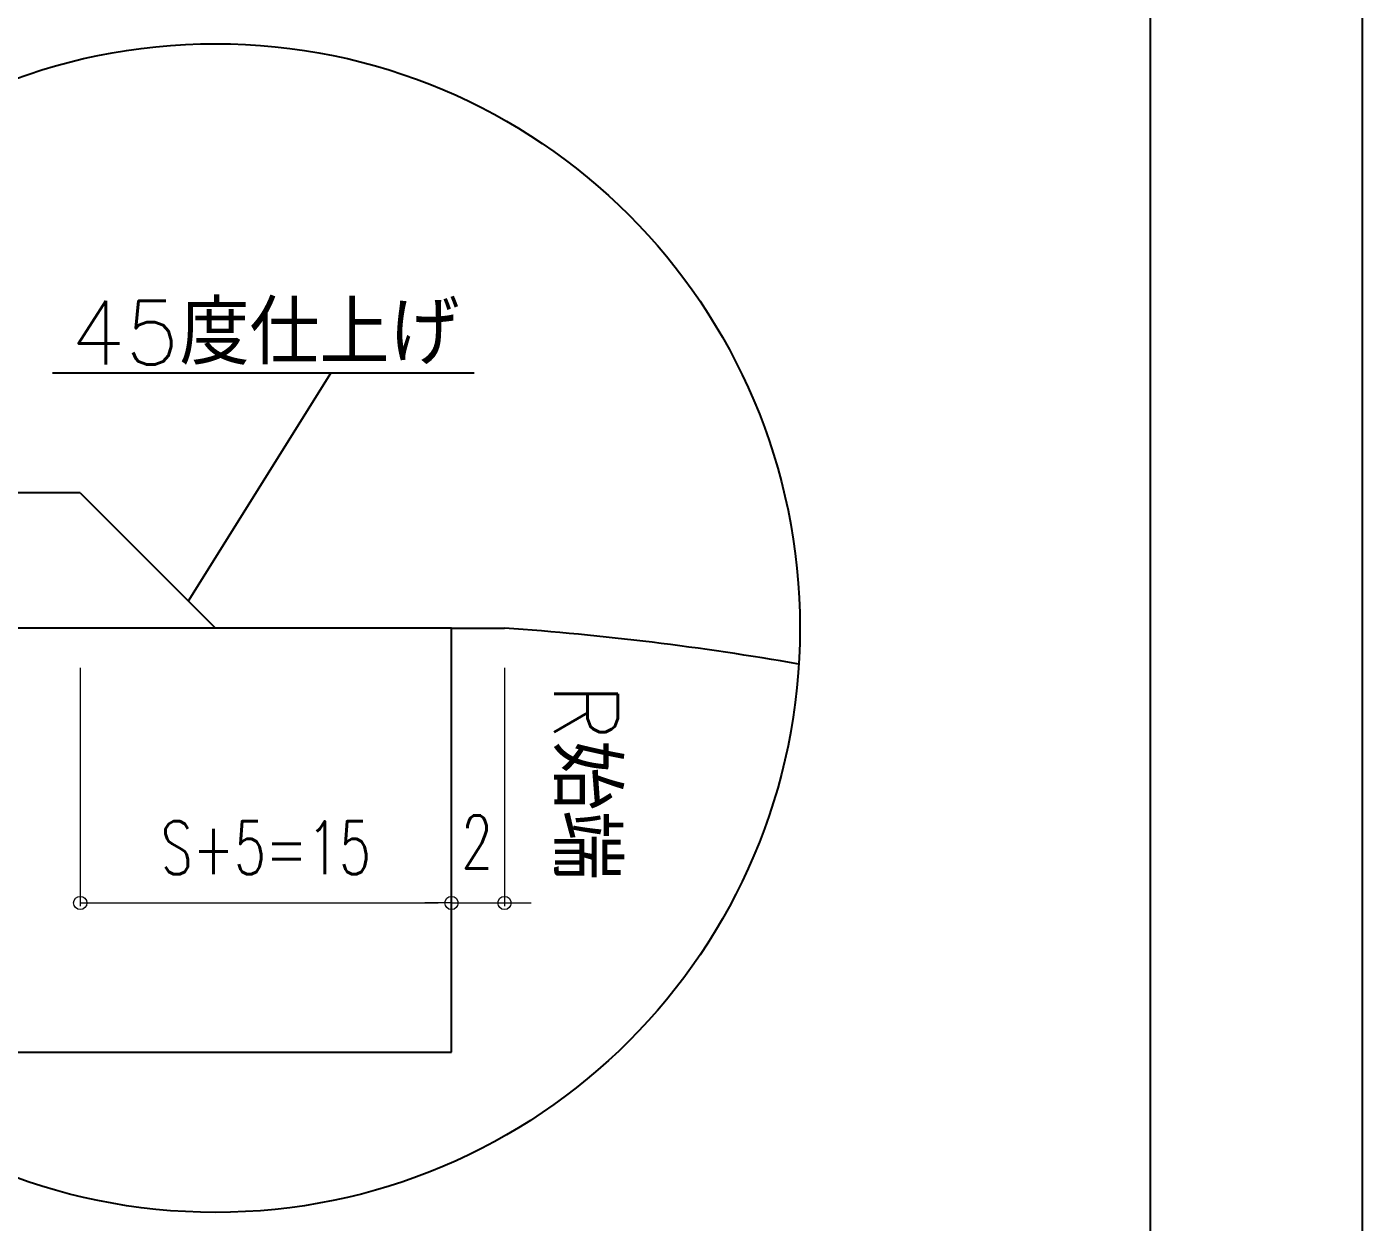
# Model space of a CAD drawing. Header units: millimetres. Extents: x 0 to 29624, y 0 to 14691.
# Drawn here: x 6224 to 6728, y 1369 to 1820 of the extents above; entities that cross this region are included whole.
import ezdxf
from ezdxf.enums import TextEntityAlignment as Align

# ---------------------------------------------------------------- set-up
doc = ezdxf.new("R2010")
doc.units = ezdxf.units.MM
doc.header["$LTSCALE"] = 5
doc.layers.get('0').update_dxf_attribs({"color": 255})
doc.layers.get('DEFPOINTS').update_dxf_attribs({"color": 255})
for name, color, linetype in [('寸法', 4, 'Continuous'), ('溶接', 241, 'Continuous'), ('金物', 142, 'Continuous')]:
    doc.layers.add(name, color=color, linetype=linetype)
doc.styles.add('KANJI', font='simplex.shx', dxfattribs={"width": 0.7, "bigfont": 'extfont2.shx'})
doc.styles.add('SUNPOU', font='simplex.shx', dxfattribs={"width": 0.7, "bigfont": 'extfont2.shx'})
doc.dimstyles.new('一般寸法-小さめ', dxfattribs={"dimscale": 10, "dimtxt": 2, "dimasz": 0.5, "dimexe": 0.125, "dimexo": 1.5, "dimgap": 0.5, "dimtad": 1, "dimtxsty": 'KANJI', "dimblk": 'ORIGIN', "dimcen": 0, "dimclrd": 256, "dimclre": 256, "dimclrt": 256, "dimadec": 0, "dimazin": 0, "dimtfac": 1, "dimtmove": 2, "dimatfit": 2, "dimfxl": 0, "dimtolj": 2, "dimlwd": 5, "dimlwe": 5, "dimarcsym": 0})

# ---------------------------------------------------------------- blocks, each defined once
blk = doc.blocks.new('_Origin')
at = {"color": 0, "linetype": 'ByBlock', "lineweight": -2}
blk.add_line((0, 0), (-1, 0), dxfattribs=at)
blk.add_circle((0, 0), 0.5, dxfattribs=at)
blk = doc.blocks.new('*D572')
at = {"layer": 'DEFPOINTS', "color": 0, "ltscale": 4, "transparency": 16777216}
for p in [(6244.49, 1592.88), (6384.49, 1592.88), (6384.49, 1489.19)]:
    blk.add_point(p, dxfattribs=at)
at = {"layer": '寸法', "lineweight": 5, "ltscale": 4, "transparency": 16777216}
for p, q in [((6244.49, 1577.88), (6244.49, 1487.94)), ((6384.49, 1577.88), (6384.49, 1487.94)), ((6249.49, 1489.19), (6379.49, 1489.19))]:
    blk.add_line(p, q, dxfattribs=at)
at = {"layer": '寸法', "lineweight": 5, "ltscale": 4, "transparency": 16777216, "xscale": 5, "yscale": 5, "zscale": 5, "rotation": 180}
blk.add_blockref('_Origin', (6244.49, 1489.19), dxfattribs=at)
at = {"layer": '寸法', "lineweight": 5, "ltscale": 4, "transparency": 16777216, "xscale": 5, "yscale": 5, "zscale": 5}
blk.add_blockref('_Origin', (6384.49, 1489.19), dxfattribs=at)
at = {"layer": '寸法', "ltscale": 4, "transparency": 16777216, "insert": (6314.49, 1510.01), "char_height": 20, "attachment_point": 5, "style": 'KANJI'}
blk.add_mtext('\\A2;S+5=15', dxfattribs=at)
blk = doc.blocks.new('*D573')
at = {"layer": 'DEFPOINTS', "color": 0, "ltscale": 4, "transparency": 16777216}
for p in [(6384.49, 1592.88), (6404.49, 1592.88), (6404.49, 1489.19)]:
    blk.add_point(p, dxfattribs=at)
at = {"layer": '寸法', "lineweight": 5, "ltscale": 4, "transparency": 16777216}
for p, q in [((6384.49, 1577.88), (6384.49, 1487.94)), ((6404.49, 1577.88), (6404.49, 1487.94)), ((6379.49, 1489.19), (6374.49, 1489.19)), ((6384.49, 1489.19), (6404.49, 1489.19)), ((6409.49, 1489.19), (6414.49, 1489.19))]:
    blk.add_line(p, q, dxfattribs=at)
at = {"layer": '寸法', "lineweight": 5, "ltscale": 4, "transparency": 16777216, "xscale": 5, "yscale": 5, "zscale": 5}
blk.add_blockref('_Origin', (6384.49, 1489.19), dxfattribs=at)
at = {"layer": '寸法', "lineweight": 5, "ltscale": 4, "transparency": 16777216, "xscale": 5, "yscale": 5, "zscale": 5, "rotation": 180}
blk.add_blockref('_Origin', (6404.49, 1489.19), dxfattribs=at)
at = {"layer": '寸法', "ltscale": 4, "transparency": 16777216, "insert": (6394.11, 1512.21), "char_height": 20, "attachment_point": 5, "style": 'KANJI'}
blk.add_mtext('\\A2;2', dxfattribs=at)
blk = doc.blocks.new('*D574')
at = {"layer": 'DEFPOINTS', "color": 0, "linetype": 'Continuous', "transparency": 16777216}
for p in [(6244.49, 1643.88), (6194.11, 1592.88), (6244.49, 1592.88)]:
    blk.add_point(p, dxfattribs=at)
at = {"layer": '寸法', "linetype": 'Continuous', "lineweight": 5, "transparency": 16777216}
for p, q in [((6229.49, 1643.88), (6192.86, 1643.88)), ((6194.11, 1638.88), (6194.11, 1597.88)), ((6229.49, 1592.88), (6192.86, 1592.88))]:
    blk.add_line(p, q, dxfattribs=at)
at = {"layer": '寸法', "linetype": 'Continuous', "lineweight": 5, "transparency": 16777216, "xscale": 5, "yscale": 5, "zscale": 5}
for p, rotation in [((6194.11, 1643.88), 90), ((6194.11, 1592.88), 270)]:
    blk.add_blockref('_Origin', p, dxfattribs=dict(at, rotation=rotation))
at = {"layer": '寸法', "linetype": 'Continuous', "transparency": 16777216, "insert": (6179.11, 1618.38), "char_height": 20, "attachment_point": 5, "rotation": 90, "style": 'KANJI'}
blk.add_mtext('\\A2;10', dxfattribs=at)

msp = doc.modelspace()

# ---------------------------------------------------------------- linework, layer by layer
at = {"linetype": 'Continuous', "lineweight": -3}
for points in [[(3364, 2376), (6728, 2376), (6728, 0), (3364, 0)], [(3444, 2296), (6648, 2296), (6648, 80), (3444, 80)]]:
    msp.add_lwpolyline(points, close=True, dxfattribs=at)
at = {"layer": '寸法', "ltscale": 4}
for p, q in [((6393.087, 1689.029), (6233.967, 1689.029)), ((6285.29, 1603.083), (6338.956, 1689.029))]:
    msp.add_line(p, q, dxfattribs=at)
at = {"layer": '寸法', "linetype": 'Continuous'}
msp.add_circle((6295.49, 1592.883), 220.401, dxfattribs=at)
at = {"layer": '溶接'}
msp.add_line((6244.49, 1643.883), (6081.071, 1643.883), dxfattribs=at)
at = {"layer": '溶接', "ltscale": 4}
msp.add_line((6244.49, 1643.883), (6295.49, 1592.883), dxfattribs=at)
at = {"layer": '金物', "color": 153}
for p, q in [((6384.49, 1592.883), (6075.09, 1592.883)), ((6384.49, 1432.883), (6384.49, 1592.883)), ((6143.91, 1432.883), (6384.49, 1432.883))]:
    msp.add_line(p, q, dxfattribs=at)
at = {"layer": '金物', "color": 153, "ltscale": 5}
msp.add_line((6384.49, 1592.883), (6404.49, 1592.883), dxfattribs=at)
at = {"layer": '金物', "color": 153, "ltscale": 4}
msp.add_arc((6326.591, 495.645), 1100, 80.112723, 85.939059, dxfattribs=at)

# ---------------------------------------------------------------- texts
at = {"layer": '寸法', "ltscale": 4, "style": 'SUNPOU'}
msp.add_text('45度仕上げ', height=24, dxfattribs=at).set_placement((6387.51, 1704.24), align=Align.MIDDLE_RIGHT)
msp.add_text('R始端', height=24, rotation=270, dxfattribs=at).set_placement((6423.186, 1572.164))

# ---------------------------------------------------------------- dimensions: what is measured, and where the dimension line sits
at = {"layer": '寸法', "linetype": 'Continuous'}
dim = msp.add_linear_dim(base=(6194.114, 1592.883), p1=(6244.49, 1643.883), p2=(6244.49, 1592.883), angle=90, text='10', dimstyle='一般寸法-小さめ', dxfattribs=at)
dim.commit()
dim.dimension.update_dxf_attribs({"geometry": '*D574', "text_midpoint": (6179.114, 1618.383)})
at = {"layer": '寸法', "ltscale": 4}
dim = msp.add_linear_dim(base=(6384.49, 1489.194), p1=(6244.49, 1592.883), p2=(6384.49, 1592.883), text='S+5=15', dimstyle='一般寸法-小さめ', override={"dimlfac": 0.1}, dxfattribs=at)
dim.commit()
dim.dimension.update_dxf_attribs({"geometry": '*D572', "text_midpoint": (6314.49, 1510.009), "dimtype": 160})
dim = msp.add_linear_dim(base=(6404.49, 1489.194), p1=(6384.49, 1592.883), p2=(6404.49, 1592.883), dimstyle='一般寸法-小さめ', override={"dimlfac": 0.1}, dxfattribs=at)
dim.commit()
dim.dimension.update_dxf_attribs({"geometry": '*D573', "text_midpoint": (6394.112, 1512.206), "dimtype": 160})

doc.saveas('drawing.dxf')
